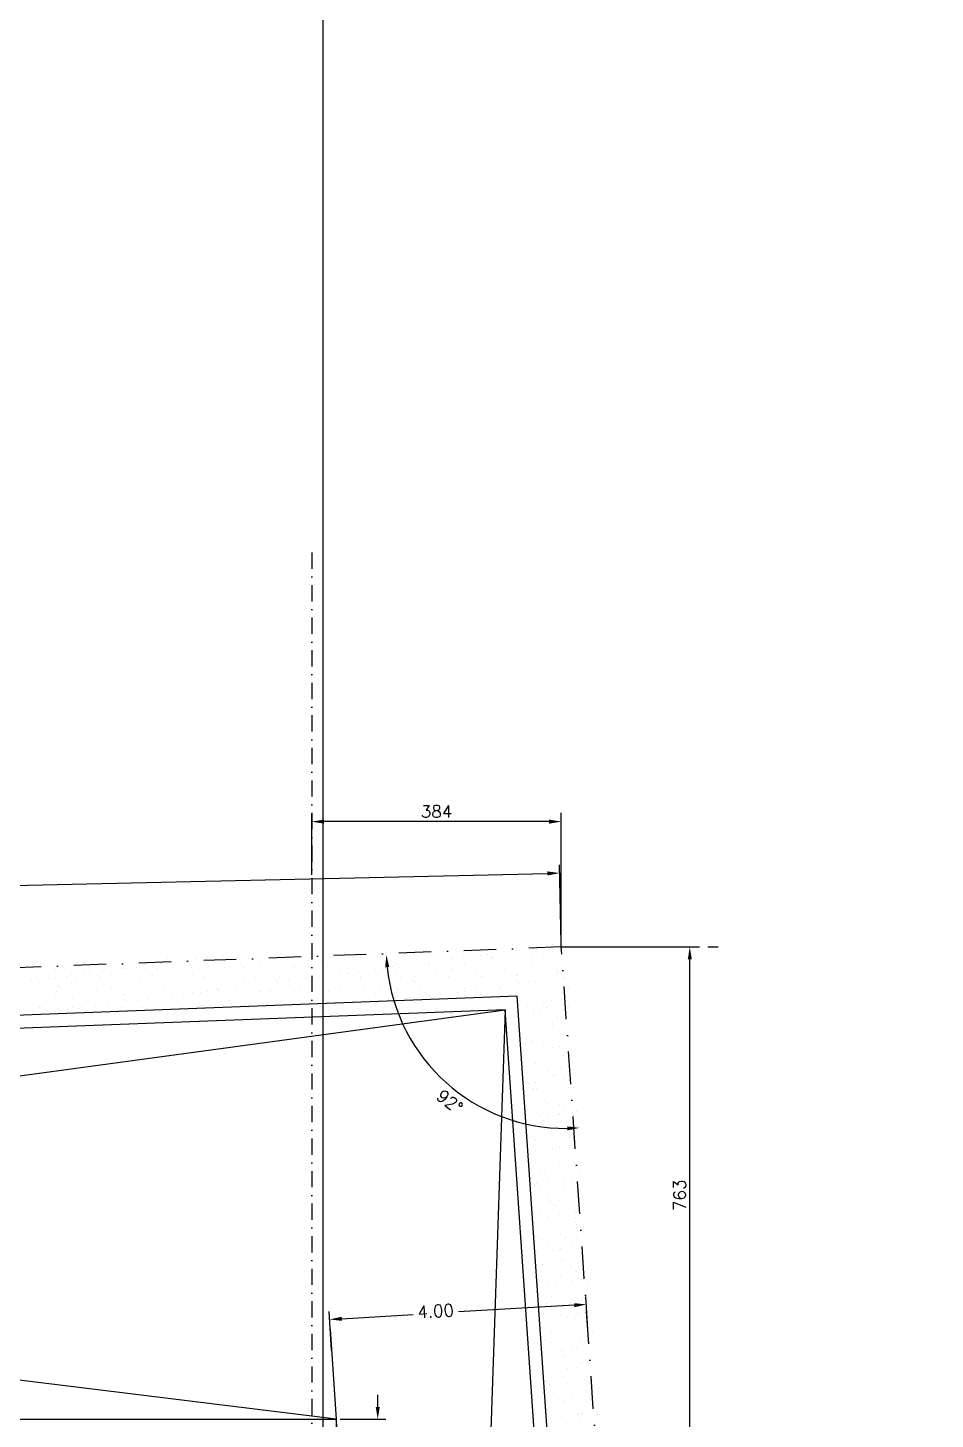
# Model space of a CAD drawing. Header units: millimetres. Extents: x 340 to 1003762, y 22 to 362022.
# Drawn here: x 646855 to 660803, y 307432 to 328807 of the extents above; entities that cross this region are included whole.
import ezdxf

# ---------------------------------------------------------------- set-up
doc = ezdxf.new("R2010")
doc.units = ezdxf.units.MM
for name, pattern in [('LSBB_P_002 - PLANTA 1° NIVEL SALA DE VENTAS$0$DASHDOT', [1, 0.5, -0.25, 0, -0.25]), ('LSBB_P_002 - PLANTA 1° NIVEL SALA DE VENTAS$0$DASHDOT2', [0.5, 0.25, -0.125, 0, -0.125]), ('LSBB_P_002 - PLANTA 1° NIVEL SALA DE VENTAS$0$HIDDEN', [0.375, 0.25, -0.125])]:
    doc.linetypes.add(name, pattern=pattern)
for name, color, linetype in [('A-DEMOLICION SV', 40, 'Continuous'), ('LSBB_P_002 - PLANTA 1° NIVEL SALA DE VENTAS$0$01', 8, 'Continuous'), ('LSBB_P_002 - PLANTA 1° NIVEL SALA DE VENTAS$0$COTAS 125', 2, 'Continuous'), ('LSBB_P_002 - PLANTA 1° NIVEL SALA DE VENTAS$0$COTAS-INT', 4, 'Continuous'), ('LSBB_P_002 - PLANTA 1° NIVEL SALA DE VENTAS$0$EJES', 8, 'LSBB_P_002 - PLANTA 1° NIVEL SALA DE VENTAS$0$DASHDOT2'), ('LSBB_P_002 - PLANTA 1° NIVEL SALA DE VENTAS$0$HATCH', 8, 'Continuous'), ('LSBB_P_002 - PLANTA 1° NIVEL SALA DE VENTAS$0$MUROS', 5, 'Continuous')]:
    doc.layers.add(name, color=color, linetype=linetype)
doc.styles.add('LSBB_P_002 - PLANTA 1° NIVEL SALA DE VENTAS$0$ROMANS', font='romans')
doc.dimstyles.new('LSBB_P_002 - PLANTA 1° NIVEL SALA DE VENTAS$0$DIMENSION-125', dxfattribs={"dimscale": 125, "dimtxt": 0.0015, "dimasz": 0.0015, "dimexe": 0.001, "dimexo": 0.0005, "dimgap": 0.0005, "dimtad": 1, "dimdec": 0, "dimlfac": 100, "dimzin": 0, "dimdsep": 46, "dimtxsty": 'LSBB_P_002 - PLANTA 1° NIVEL SALA DE VENTAS$0$ROMANS', "dimcen": 0.004, "dimclrd": 4, "dimclre": 8, "dimclrt": 3, "dimadec": 0, "dimazin": 0, "dimtfac": 1, "dimtdec": 0, "dimtix": 1, "dimtofl": 0, "dimtmove": 2, "dimatfit": 3, "dimfxl": 0, "dimtolj": 1, "dimtzin": 0, "dimarcsym": 0})

# ---------------------------------------------------------------- blocks, each defined once
blk = doc.blocks.new('*D111')
at = {"layer": 'LSBB_P_002 - PLANTA 1° NIVEL SALA DE VENTAS$0$COTAS 125', "linetype": 'Continuous', "lineweight": -2, "transparency": 16777216}
blk.add_arc((878.344, 328.766), 2.76, 185.8405, 270.4654, dxfattribs=at)
at = {"layer": 'LSBB_P_002 - PLANTA 1° NIVEL SALA DE VENTAS$0$COTAS 125', "transparency": 16777216}
for points in [[(875.567, 328.483), (875.63, 328.488), (875.586, 328.673)], [(878.365, 326.038), (878.368, 325.976), (878.554, 326.015)]]:
    blk.add_solid(points, dxfattribs=at)
at = {"layer": 'LSBB_P_002 - PLANTA 1° NIVEL SALA DE VENTAS$0$COTAS 125', "color": 2, "transparency": 16777216, "insert": (876.56, 326.419), "char_height": 0.1875, "attachment_point": 5, "rotation": 322.7631, "style": 'LSBB_P_002 - PLANTA 1° NIVEL SALA DE VENTAS$0$ROMANS'}
blk.add_mtext('\\A1;92°', dxfattribs=at)
blk = doc.blocks.new('*D70')
at = {"layer": 'LSBB_P_002 - PLANTA 1° NIVEL SALA DE VENTAS$0$COTAS 125', "color": 8, "linetype": 'Continuous', "lineweight": -2, "transparency": 16777216}
for p, q in [((878.338, 328.794), (880.375, 328.794)), ((877.858, 321.166), (880.375, 321.166))]:
    blk.add_line(p, q, dxfattribs=at)
at = {"layer": 'LSBB_P_002 - PLANTA 1° NIVEL SALA DE VENTAS$0$COTAS 125', "linetype": 'Continuous', "lineweight": -2, "transparency": 16777216}
blk.add_line((880.25, 321.353), (880.25, 328.606), dxfattribs=at)
at = {"layer": 'LSBB_P_002 - PLANTA 1° NIVEL SALA DE VENTAS$0$COTAS 125', "transparency": 16777216}
for points in [[(880.219, 328.606), (880.281, 328.606), (880.25, 328.794)], [(880.219, 321.353), (880.281, 321.353), (880.25, 321.166)]]:
    blk.add_solid(points, dxfattribs=at)
at = {"layer": 'LSBB_P_002 - PLANTA 1° NIVEL SALA DE VENTAS$0$COTAS 125', "color": 2, "transparency": 16777216, "insert": (880.094, 324.98), "char_height": 0.1875, "attachment_point": 5, "rotation": 90, "style": 'LSBB_P_002 - PLANTA 1° NIVEL SALA DE VENTAS$0$ROMANS'}
blk.add_mtext('\\A1;763', dxfattribs=at)
blk = doc.blocks.new('*D71')
at = {"layer": 'LSBB_P_002 - PLANTA 1° NIVEL SALA DE VENTAS$0$COTAS 125', "color": 8, "linetype": 'Continuous', "lineweight": -2, "transparency": 16777216}
for p, q in [((878.274, 328.856), (878.246, 330.054)), ((829.354, 327.737), (829.326, 328.934))]:
    blk.add_line(p, q, dxfattribs=at)
at = {"layer": 'LSBB_P_002 - PLANTA 1° NIVEL SALA DE VENTAS$0$COTAS 125', "linetype": 'Continuous', "lineweight": -2, "transparency": 16777216}
blk.add_line((829.517, 328.814), (878.062, 329.925), dxfattribs=at)
at = {"layer": 'LSBB_P_002 - PLANTA 1° NIVEL SALA DE VENTAS$0$COTAS 125', "transparency": 16777216}
for points in [[(878.061, 329.956), (878.063, 329.893), (878.249, 329.929)], [(829.516, 328.845), (829.517, 328.782), (829.329, 328.809)]]:
    blk.add_solid(points, dxfattribs=at)
at = {"layer": 'LSBB_P_002 - PLANTA 1° NIVEL SALA DE VENTAS$0$COTAS 125', "color": 2, "transparency": 16777216, "insert": (853.786, 329.525), "char_height": 0.1875, "attachment_point": 5, "rotation": 1.3113, "style": 'LSBB_P_002 - PLANTA 1° NIVEL SALA DE VENTAS$0$ROMANS'}
blk.add_mtext('\\A1;4893', dxfattribs=at)
blk = doc.blocks.new('*X39')
at = {"color": 0}
for p, q in [((596.607, 128.69), (596.607, 128.69)), ((597.071, 128.692), (597.071, 128.692)), ((597.594, 128.698), (597.594, 128.698)), ((598.106, 128.696), (598.106, 128.696)), ((598.646, 128.715), (598.646, 128.715)), ((599.17, 128.722), (599.17, 128.722)), ((599.681, 128.72), (599.681, 128.72)), ((599.79, 128.676), (599.79, 128.676)), ((599.953, 128.697), (599.953, 128.697)), ((600.163, 128.821), (600.163, 128.821)), ((600.221, 128.739), (600.221, 128.739)), ((600.225, 128.733), (600.225, 128.733)), ((600.329, 128.746), (600.329, 128.746)), ((600.433, 128.816), (600.433, 128.816)), ((600.47, 128.783), (600.47, 128.783)), ((600.491, 128.768), (600.491, 128.768)), ((600.745, 128.746), (600.745, 128.746)), ((600.763, 128.804), (600.763, 128.804)), ((600.785, 128.822), (600.785, 128.822)), ((600.867, 128.817), (600.867, 128.817)), ((592.818, 128.53), (592.818, 128.53)), ((593.593, 128.546), (593.593, 128.546)), ((594.385, 128.482), (594.385, 128.482)), ((594.393, 128.539), (594.393, 128.539)), ((594.43, 128.505), (594.43, 128.505)), ((594.657, 128.518), (594.657, 128.518)), ((594.714, 128.464), (594.714, 128.464)), ((594.761, 128.531), (594.761, 128.531)), ((594.861, 128.618), (594.861, 128.618)), ((594.923, 128.553), (594.923, 128.553)), ((595.195, 128.588), (595.195, 128.588)), ((595.205, 128.521), (595.205, 128.521)), ((595.238, 128.47), (595.238, 128.47)), ((595.299, 128.602), (595.299, 128.602)), ((595.462, 128.624), (595.462, 128.624)), ((595.484, 128.619), (595.484, 128.619)), ((595.733, 128.659), (595.733, 128.659)), ((595.749, 128.468), (595.749, 128.468)), ((596.006, 128.514), (596.006, 128.514)), ((596.042, 128.481), (596.042, 128.481)), ((596.106, 128.62), (596.106, 128.62)), ((596.289, 128.487), (596.289, 128.487)), ((596.531, 128.672), (596.531, 128.672)), ((596.644, 128.656), (596.644, 128.656)), ((596.729, 128.621), (596.729, 128.621)), ((596.813, 128.494), (596.813, 128.494)), ((596.818, 128.497), (596.818, 128.497)), ((597.324, 128.491), (597.324, 128.491)), ((597.352, 128.622), (597.352, 128.622)), ((597.419, 128.672), (597.419, 128.672)), ((597.618, 128.49), (597.618, 128.49)), ((597.865, 128.511), (597.865, 128.511)), ((597.975, 128.623), (597.975, 128.623)), ((598.175, 128.463), (598.175, 128.463)), ((598.219, 128.665), (598.219, 128.665)), ((598.256, 128.632), (598.256, 128.632)), ((598.338, 128.484), (598.338, 128.484)), ((598.388, 128.518), (598.388, 128.518)), ((598.43, 128.472), (598.43, 128.472)), ((598.598, 128.624), (598.598, 128.624)), ((598.61, 128.52), (598.61, 128.52)), ((598.714, 128.534), (598.714, 128.534)), ((598.876, 128.555), (598.876, 128.555)), ((598.9, 128.515), (598.9, 128.515)), ((599.031, 128.648), (599.031, 128.648)), ((599.148, 128.591), (599.148, 128.591)), ((599.22, 128.626), (599.22, 128.626)), ((599.23, 128.465), (599.23, 128.465)), ((599.252, 128.605), (599.252, 128.605)), ((599.415, 128.626), (599.415, 128.626)), ((599.44, 128.535), (599.44, 128.535)), ((599.686, 128.662), (599.686, 128.662)), ((599.832, 128.641), (599.832, 128.641)), ((599.843, 128.627), (599.843, 128.627)), ((599.868, 128.607), (599.868, 128.607)), ((599.963, 128.541), (599.963, 128.541)), ((600.466, 128.628), (600.466, 128.628)), ((600.475, 128.539), (600.475, 128.539)), ((600.644, 128.623), (600.644, 128.623)), ((592.766, 128.361), (592.766, 128.361)), ((592.77, 128.269), (592.77, 128.269)), ((592.85, 128.307), (592.85, 128.307)), ((592.992, 128.37), (592.992, 128.37)), ((593.042, 128.305), (593.042, 128.305)), ((593.139, 128.44), (593.139, 128.44)), ((593.146, 128.319), (593.146, 128.319)), ((593.308, 128.34), (593.308, 128.34)), ((593.389, 128.362), (593.389, 128.362)), ((593.473, 128.308), (593.473, 128.308)), ((593.58, 128.376), (593.58, 128.376)), ((593.662, 128.447), (593.662, 128.447)), ((593.684, 128.39), (593.684, 128.39)), ((593.792, 128.363), (593.792, 128.363)), ((593.829, 128.33), (593.829, 128.33)), ((593.847, 128.411), (593.847, 128.411)), ((593.933, 128.259), (593.933, 128.259)), ((594.011, 128.363), (594.011, 128.363)), ((594.096, 128.309), (594.096, 128.309)), ((594.118, 128.447), (594.118, 128.447)), ((594.174, 128.444), (594.174, 128.444)), ((594.222, 128.46), (594.222, 128.46)), ((594.456, 128.266), (594.456, 128.266)), ((594.604, 128.346), (594.604, 128.346)), ((594.634, 128.364), (594.634, 128.364)), ((594.719, 128.31), (594.719, 128.31)), ((594.968, 128.263), (594.968, 128.263)), ((595.257, 128.365), (595.257, 128.365)), ((595.341, 128.311), (595.341, 128.311)), ((595.404, 128.339), (595.404, 128.339)), ((595.441, 128.305), (595.441, 128.305)), ((595.508, 128.283), (595.508, 128.283)), ((595.88, 128.366), (595.88, 128.366)), ((595.964, 128.313), (595.964, 128.313)), ((596.032, 128.289), (596.032, 128.289)), ((596.216, 128.321), (596.216, 128.321)), ((596.503, 128.367), (596.503, 128.367)), ((596.543, 128.287), (596.543, 128.287)), ((596.56, 128.25), (596.56, 128.25)), ((596.587, 128.314), (596.587, 128.314)), ((596.723, 128.272), (596.723, 128.272)), ((596.994, 128.308), (596.994, 128.308)), ((597.017, 128.314), (597.017, 128.314)), ((597.054, 128.28), (597.054, 128.28)), ((597.083, 128.306), (597.083, 128.306)), ((597.099, 128.321), (597.099, 128.321)), ((597.126, 128.368), (597.126, 128.368)), ((597.21, 128.315), (597.21, 128.315)), ((597.261, 128.343), (597.261, 128.343)), ((597.533, 128.378), (597.533, 128.378)), ((597.607, 128.313), (597.607, 128.313)), ((597.637, 128.392), (597.637, 128.392)), ((597.655, 128.456), (597.655, 128.456)), ((597.748, 128.37), (597.748, 128.37)), ((597.8, 128.413), (597.8, 128.413)), ((597.829, 128.297), (597.829, 128.297)), ((597.833, 128.316), (597.833, 128.316)), ((598.071, 128.449), (598.071, 128.449)), ((598.118, 128.311), (598.118, 128.311)), ((598.371, 128.371), (598.371, 128.371)), ((598.456, 128.317), (598.456, 128.317)), ((598.629, 128.29), (598.629, 128.29)), ((598.659, 128.33), (598.659, 128.33)), ((598.666, 128.256), (598.666, 128.256)), ((598.994, 128.372), (598.994, 128.372)), ((599.078, 128.318), (599.078, 128.318)), ((599.182, 128.337), (599.182, 128.337)), ((599.267, 128.431), (599.267, 128.431)), ((599.441, 128.272), (599.441, 128.272)), ((599.617, 128.373), (599.617, 128.373)), ((599.694, 128.334), (599.694, 128.334)), ((599.701, 128.319), (599.701, 128.319)), ((600.042, 128.448), (600.042, 128.448)), ((600.234, 128.354), (600.234, 128.354)), ((600.24, 128.374), (600.24, 128.374)), ((600.241, 128.265), (600.241, 128.265)), ((600.324, 128.32), (600.324, 128.32)), ((600.513, 128.253), (600.513, 128.253)), ((600.676, 128.274), (600.676, 128.274)), ((600.757, 128.36), (600.757, 128.36)), ((600.843, 128.441), (600.843, 128.441)), ((600.863, 128.375), (600.863, 128.375)), ((600.88, 128.407), (600.88, 128.407)), ((600.947, 128.322), (600.947, 128.322)), ((600.947, 128.31), (600.947, 128.31)), ((592.881, 128.242), (592.881, 128.242)), ((593.151, 128.054), (593.151, 128.054)), ((593.154, 128.113), (593.154, 128.113)), ((593.191, 128.188), (593.191, 128.188)), ((593.228, 128.154), (593.228, 128.154)), ((593.392, 128.24), (593.392, 128.24)), ((593.675, 128.061), (593.675, 128.061)), ((593.777, 128.115), (593.777, 128.115)), ((594.003, 128.17), (594.003, 128.17)), ((594.186, 128.059), (594.186, 128.059)), ((594.399, 128.116), (594.399, 128.116)), ((594.727, 128.078), (594.727, 128.078)), ((594.803, 128.163), (594.803, 128.163)), ((594.84, 128.129), (594.84, 128.129)), ((594.945, 128.038), (594.945, 128.038)), ((595.022, 128.117), (595.022, 128.117)), ((595.108, 128.059), (595.108, 128.059)), ((595.25, 128.085), (595.25, 128.085)), ((595.379, 128.095), (595.379, 128.095)), ((595.484, 128.109), (595.484, 128.109)), ((595.615, 128.146), (595.615, 128.146)), ((595.645, 128.118), (595.645, 128.118)), ((595.646, 128.13), (595.646, 128.13)), ((595.762, 128.082), (595.762, 128.082)), ((595.918, 128.166), (595.918, 128.166)), ((596.022, 128.179), (596.022, 128.179)), ((596.184, 128.201), (596.184, 128.201)), ((596.268, 128.119), (596.268, 128.119)), ((596.302, 128.102), (596.302, 128.102)), ((596.415, 128.139), (596.415, 128.139)), ((596.452, 128.105), (596.452, 128.105)), ((596.456, 128.237), (596.456, 128.237)), ((596.825, 128.109), (596.825, 128.109)), ((596.891, 128.12), (596.891, 128.12)), ((597.228, 128.121), (597.228, 128.121)), ((597.337, 128.106), (597.337, 128.106)), ((597.514, 128.121), (597.514, 128.121)), ((597.877, 128.126), (597.877, 128.126)), ((598.028, 128.114), (598.028, 128.114)), ((598.065, 128.08), (598.065, 128.08)), ((598.136, 128.122), (598.136, 128.122)), ((598.401, 128.132), (598.401, 128.132)), ((598.759, 128.124), (598.759, 128.124)), ((598.84, 128.096), (598.84, 128.096)), ((598.898, 128.04), (598.898, 128.04)), ((598.912, 128.13), (598.912, 128.13)), ((599.061, 128.062), (599.061, 128.062)), ((599.332, 128.097), (599.332, 128.097)), ((599.382, 128.125), (599.382, 128.125)), ((599.436, 128.111), (599.436, 128.111)), ((599.453, 128.149), (599.453, 128.149)), ((599.599, 128.133), (599.599, 128.133)), ((599.64, 128.09), (599.64, 128.09)), ((599.677, 128.056), (599.677, 128.056)), ((599.871, 128.168), (599.871, 128.168)), ((599.975, 128.182), (599.975, 128.182)), ((599.976, 128.156), (599.976, 128.156)), ((600.005, 128.126), (600.005, 128.126)), ((600.137, 128.203), (600.137, 128.203)), ((600.278, 128.231), (600.278, 128.231)), ((600.409, 128.239), (600.409, 128.239)), ((600.452, 128.072), (600.452, 128.072)), ((600.488, 128.153), (600.488, 128.153)), ((600.628, 128.127), (600.628, 128.127)), ((601.028, 128.173), (601.028, 128.173)), ((592.893, 127.857), (592.893, 127.857)), ((592.927, 127.86), (592.927, 127.86)), ((593.33, 127.825), (593.33, 127.825)), ((593.402, 127.995), (593.402, 127.995)), ((593.405, 127.854), (593.405, 127.854)), ((593.493, 127.846), (593.493, 127.846)), ((593.55, 127.861), (593.55, 127.861)), ((593.764, 127.882), (593.764, 127.882)), ((593.868, 127.896), (593.868, 127.896)), ((593.945, 127.874), (593.945, 127.874)), ((594.031, 127.917), (594.031, 127.917)), ((594.173, 127.862), (594.173, 127.862)), ((594.202, 127.988), (594.202, 127.988)), ((594.239, 127.954), (594.239, 127.954)), ((594.303, 127.953), (594.303, 127.953)), ((594.407, 127.967), (594.407, 127.967)), ((594.469, 127.88), (594.469, 127.88)), ((594.569, 127.988), (594.569, 127.988)), ((594.796, 127.863), (594.796, 127.863)), ((594.841, 128.024), (594.841, 128.024)), ((594.98, 127.878), (594.98, 127.878)), ((595.014, 127.97), (595.014, 127.97)), ((595.419, 127.864), (595.419, 127.864)), ((595.521, 127.897), (595.521, 127.897)), ((595.814, 127.963), (595.814, 127.963)), ((595.851, 127.929), (595.851, 127.929)), ((596.044, 127.904), (596.044, 127.904)), ((596.556, 127.902), (596.556, 127.902)), ((596.626, 127.945), (596.626, 127.945)), ((597.096, 127.921), (597.096, 127.921)), ((597.427, 127.939), (597.427, 127.939)), ((598.36, 127.969), (598.36, 127.969)), ((598.522, 127.991), (598.522, 127.991)), ((598.794, 128.027), (598.794, 128.027)), ((600.401, 127.873), (600.401, 127.873)), ((600.651, 127.889), (600.651, 127.889)), ((600.688, 127.856), (600.688, 127.856)), ((600.77, 127.975), (600.77, 127.975)), ((601.024, 127.874), (601.024, 127.874)), ((592.792, 127.754), (592.792, 127.754)), ((592.8, 127.819), (592.8, 127.819)), ((592.954, 127.776), (592.954, 127.776)), ((593.012, 127.806), (593.012, 127.806)), ((593.226, 127.811), (593.226, 127.811)), ((593.601, 127.812), (593.601, 127.812)), ((593.634, 127.807), (593.634, 127.807)), ((594.257, 127.808), (594.257, 127.808)), ((600.322, 127.71), (600.322, 127.71)), ((600.486, 127.82), (600.486, 127.82)), ((600.5, 127.768), (600.5, 127.768)), ((600.593, 127.746), (600.593, 127.746)), ((600.698, 127.759), (600.698, 127.759)), ((600.789, 127.626), (600.789, 127.626)), ((600.86, 127.781), (600.86, 127.781)), ((600.862, 127.696), (600.862, 127.696)), ((601.04, 127.788), (601.04, 127.788)), ((600.783, 127.59), (600.783, 127.59)), ((601.053, 127.402), (601.053, 127.402)), ((601.061, 127.514), (601.061, 127.514)), ((600.344, 127.195), (600.344, 127.195)), ((600.46, 127.338), (600.46, 127.338)), ((600.497, 127.305), (600.497, 127.305)), ((600.506, 127.216), (600.506, 127.216)), ((600.513, 127.383), (600.513, 127.383)), ((600.563, 127.373), (600.563, 127.373)), ((600.647, 127.319), (600.647, 127.319)), ((600.778, 127.252), (600.778, 127.252)), ((600.795, 127.204), (600.795, 127.204)), ((600.882, 127.266), (600.882, 127.266)), ((601.045, 127.287), (601.045, 127.287)), ((600.328, 127.124), (600.328, 127.124)), ((600.526, 126.997), (600.526, 126.997)), ((600.671, 127.145), (600.671, 127.145)), ((600.951, 127.125), (600.951, 127.125)), ((601.066, 127.017), (601.066, 127.017)), ((600.724, 126.872), (600.724, 126.872)), ((600.808, 126.819), (600.808, 126.819)), ((600.809, 126.818), (600.809, 126.818)), ((600.87, 126.963), (600.87, 126.963)), ((600.907, 126.929), (600.907, 126.929)), ((600.962, 126.759), (600.962, 126.759)), ((601.066, 126.772), (601.066, 126.772)), ((601.081, 126.769), (601.081, 126.769)), ((600.424, 126.688), (600.424, 126.688)), ((600.48, 126.594), (600.48, 126.594)), ((600.489, 126.623), (600.489, 126.623)), ((600.528, 126.701), (600.528, 126.701)), ((600.538, 126.612), (600.538, 126.612)), ((600.691, 126.723), (600.691, 126.723)), ((601.078, 126.631), (601.078, 126.631)), ((601.112, 126.625), (601.112, 126.625)), ((600.679, 126.412), (600.679, 126.412)), ((600.716, 126.378), (600.716, 126.378)), ((600.82, 126.434), (600.82, 126.434)), ((600.886, 126.371), (600.886, 126.371)), ((600.551, 126.227), (600.551, 126.227)), ((600.608, 126.194), (600.608, 126.194)), ((600.651, 126.123), (600.651, 126.123)), ((600.712, 126.208), (600.712, 126.208)), ((600.875, 126.229), (600.875, 126.229)), ((600.89, 126.218), (600.89, 126.218)), ((600.97, 126.317), (600.97, 126.317)), ((601.091, 126.246), (601.091, 126.246)), ((601.147, 126.265), (601.147, 126.265)), ((600.833, 126.048), (600.833, 126.048)), ((601.089, 126.036), (601.089, 126.036)), ((601.125, 126.002), (601.125, 126.002)), ((600.425, 125.869), (600.425, 125.869)), ((600.487, 125.86), (600.487, 125.86)), ((600.509, 125.815), (600.509, 125.815)), ((600.524, 125.827), (600.524, 125.827)), ((600.563, 125.841), (600.563, 125.841)), ((600.793, 125.701), (600.793, 125.701)), ((600.897, 125.714), (600.897, 125.714)), ((601.047, 125.87), (601.047, 125.87)), ((601.059, 125.736), (601.059, 125.736)), ((601.103, 125.861), (601.103, 125.861)), ((601.132, 125.816), (601.132, 125.816)), ((600.521, 125.665), (600.521, 125.665)), ((600.698, 125.667), (600.698, 125.667)), ((600.812, 125.622), (600.812, 125.622)), ((600.846, 125.663), (600.846, 125.663)), ((600.897, 125.485), (600.897, 125.485)), ((601.116, 125.475), (601.116, 125.475)), ((600.576, 125.456), (600.576, 125.456)), ((600.586, 125.368), (600.586, 125.368)), ((600.67, 125.314), (600.67, 125.314)), ((600.858, 125.277), (600.858, 125.277)), ((600.934, 125.451), (600.934, 125.451)), ((601.108, 125.292), (601.108, 125.292)), ((601.209, 125.369), (601.209, 125.369)), ((600.507, 125.116), (600.507, 125.116)), ((600.543, 125.15), (600.543, 125.15)), ((600.588, 125.071), (600.588, 125.071)), ((600.705, 125.171), (600.705, 125.171)), ((600.974, 125.121), (600.974, 125.121)), ((600.977, 125.207), (600.977, 125.207)), ((601.081, 125.221), (601.081, 125.221)), ((601.129, 125.09), (601.129, 125.09)), ((600.706, 124.934), (600.706, 124.934)), ((600.743, 124.9), (600.743, 124.9)), ((600.748, 124.867), (600.748, 124.867)), ((600.871, 124.892), (600.871, 124.892)), ((600.513, 124.619), (600.513, 124.619)), ((600.601, 124.685), (600.601, 124.685)), ((600.623, 124.643), (600.623, 124.643)), ((600.727, 124.656), (600.727, 124.656)), ((600.832, 124.814), (600.832, 124.814)), ((600.89, 124.678), (600.89, 124.678)), ((600.917, 124.74), (600.917, 124.74)), ((601.136, 124.62), (601.136, 124.62)), ((601.141, 124.705), (601.141, 124.705)), ((601.161, 124.713), (601.161, 124.713)), ((601.266, 124.727), (601.266, 124.727)), ((600.883, 124.507), (600.883, 124.507)), ((601.116, 124.558), (601.116, 124.558)), ((601.153, 124.524), (601.153, 124.524)), ((600.515, 124.382), (600.515, 124.382)), ((600.552, 124.349), (600.552, 124.349)), ((600.614, 124.3), (600.614, 124.3)), ((600.726, 124.189), (600.726, 124.189)), ((600.909, 124.366), (600.909, 124.366)), ((600.993, 124.313), (600.993, 124.313)), ((601.154, 124.319), (601.154, 124.319)), ((600.536, 124.113), (600.536, 124.113)), ((600.674, 124.118), (600.674, 124.118)), ((600.807, 124.149), (600.807, 124.149)), ((600.896, 124.121), (600.896, 124.121)), ((600.912, 124.163), (600.912, 124.163)), ((600.925, 124.007), (600.925, 124.007)), ((601.074, 124.184), (601.074, 124.184)), ((601.297, 124.119), (601.297, 124.119)), ((600.626, 123.914), (600.626, 123.914)), ((600.962, 123.973), (600.962, 123.973)), ((601.071, 123.866), (601.071, 123.866)), ((601.136, 123.814), (601.136, 123.814)), ((601.155, 123.812), (601.155, 123.812)), ((601.166, 123.934), (601.166, 123.934)), ((600.558, 123.598), (600.558, 123.598)), ((600.72, 123.62), (600.72, 123.62)), ((600.836, 123.617), (600.836, 123.617)), ((600.909, 123.736), (600.909, 123.736)), ((600.992, 123.655), (600.992, 123.655)), ((601.096, 123.669), (601.096, 123.669)), ((601.179, 123.549), (601.179, 123.549)), ((601.259, 123.691), (601.259, 123.691)), ((601.335, 123.631), (601.335, 123.631)), ((600.609, 123.364), (600.609, 123.364)), ((600.639, 123.529), (600.639, 123.529)), ((600.733, 123.456), (600.733, 123.456)), ((600.77, 123.422), (600.77, 123.422)), ((600.921, 123.351), (600.921, 123.351)), ((601.232, 123.365), (601.232, 123.365)), ((600.651, 123.144), (600.651, 123.144)), ((600.694, 123.31), (600.694, 123.31)), ((600.905, 123.126), (600.905, 123.126)), ((600.944, 123.262), (600.944, 123.262)), ((601.176, 123.162), (601.176, 123.162)), ((601.192, 123.163), (601.192, 123.163)), ((601.28, 123.176), (601.28, 123.176)), ((601.316, 123.311), (601.316, 123.311)), ((600.638, 123.091), (600.638, 123.091)), ((600.742, 123.105), (600.742, 123.105)), ((600.934, 122.965), (600.934, 122.965)), ((600.997, 123.117), (600.997, 123.117)), ((601.143, 123.08), (601.143, 123.08)), ((601.18, 123.046), (601.18, 123.046)), ((600.664, 122.758), (600.664, 122.758)), ((600.753, 122.711), (600.753, 122.711)), ((600.771, 122.863), (600.771, 122.863)), ((600.855, 122.809), (600.855, 122.809)), ((601.204, 122.778), (601.204, 122.778)), ((601.354, 122.887), (601.354, 122.887)), ((601.394, 122.864), (601.394, 122.864)), ((600.822, 122.597), (600.822, 122.597)), ((600.926, 122.611), (600.926, 122.611)), ((600.946, 122.58), (600.946, 122.58)), ((600.952, 122.529), (600.952, 122.529)), ((600.989, 122.495), (600.989, 122.495)), ((601.089, 122.633), (601.089, 122.633)), ((601.159, 122.616), (601.159, 122.616)), ((601.361, 122.668), (601.361, 122.668)), ((600.677, 122.373), (600.677, 122.373)), ((600.932, 122.362), (600.932, 122.362)), ((601.017, 122.308), (601.017, 122.308)), ((601.163, 122.336), (601.163, 122.336)), ((601.217, 122.392), (601.217, 122.392)), ((600.697, 122.114), (600.697, 122.114)), ((600.735, 122.068), (600.735, 122.068)), ((600.959, 122.195), (600.959, 122.195)), ((601.007, 122.104), (601.007, 122.104)), ((601.111, 122.118), (601.111, 122.118)), ((601.273, 122.139), (601.273, 122.139)), ((601.32, 122.115), (601.32, 122.115)), ((601.362, 122.153), (601.362, 122.153)), ((601.399, 122.119), (601.399, 122.119)), ((600.689, 121.988), (600.689, 121.988)), ((600.761, 121.978), (600.761, 121.978)), ((600.798, 121.944), (600.798, 121.944)), ((601.094, 121.861), (601.094, 121.861)), ((601.229, 122.007), (601.229, 122.007)), ((600.972, 121.809), (600.972, 121.809)), ((600.972, 121.784), (600.972, 121.784)), ((601.178, 121.807), (601.178, 121.807)), ((601.295, 121.624), (601.295, 121.624)), ((601.458, 121.645), (601.458, 121.645)), ((600.702, 121.602), (600.702, 121.602)), ((600.757, 121.553), (600.757, 121.553)), ((600.859, 121.613), (600.859, 121.613)), ((600.919, 121.575), (600.919, 121.575)), ((601.171, 121.602), (601.171, 121.602)), ((601.191, 121.61), (601.191, 121.61)), ((601.207, 121.568), (601.207, 121.568)), ((601.242, 121.622), (601.242, 121.622)), ((601.482, 121.614), (601.482, 121.614))]:
    blk.add_line(p, q, dxfattribs=at)
blk = doc.blocks.new('*D93')
at = {"layer": 'LSBB_P_002 - PLANTA 1° NIVEL SALA DE VENTAS$0$COTAS 125', "linetype": 'Continuous', "lineweight": -2, "transparency": 16777216}
for p, q in [((875.453, 321.728), (875.453, 321.916)), ((875.453, 320.978), (875.453, 320.791))]:
    blk.add_line(p, q, dxfattribs=at)
at = {"layer": 'LSBB_P_002 - PLANTA 1° NIVEL SALA DE VENTAS$0$COTAS 125', "color": 8, "linetype": 'Continuous', "lineweight": -2, "transparency": 16777216}
for p, q in [((874.877, 321.541), (875.578, 321.541)), ((874.877, 321.166), (875.578, 321.166))]:
    blk.add_line(p, q, dxfattribs=at)
at = {"layer": 'LSBB_P_002 - PLANTA 1° NIVEL SALA DE VENTAS$0$COTAS 125', "transparency": 16777216}
for points in [[(875.422, 321.728), (875.485, 321.728), (875.453, 321.541)], [(875.422, 320.978), (875.485, 320.978), (875.453, 321.166)]]:
    blk.add_solid(points, dxfattribs=at)
at = {"layer": 'LSBB_P_002 - PLANTA 1° NIVEL SALA DE VENTAS$0$COTAS 125', "color": 2, "transparency": 16777216, "insert": (875.453, 320.332), "char_height": 0.1875, "attachment_point": 5, "rotation": 90, "style": 'LSBB_P_002 - PLANTA 1° NIVEL SALA DE VENTAS$0$ROMANS'}
blk.add_mtext('\\A1;38', dxfattribs=at)
blk = doc.blocks.new('*D94')
at = {"layer": 'LSBB_P_002 - PLANTA 1° NIVEL SALA DE VENTAS$0$COTAS 125', "color": 8, "linetype": 'Continuous', "lineweight": -2, "transparency": 16777216}
for p, q in [((878.689, 322.829), (878.654, 323.427)), ((874.742, 322.599), (874.707, 323.196))]:
    blk.add_line(p, q, dxfattribs=at)
at = {"layer": 'LSBB_P_002 - PLANTA 1° NIVEL SALA DE VENTAS$0$COTAS 125', "linetype": 'Continuous', "lineweight": -2, "transparency": 16777216}
for p, q in [((878.475, 323.291), (876.692, 323.187)), ((874.901, 323.082), (875.997, 323.146))]:
    blk.add_line(p, q, dxfattribs=at)
at = {"layer": 'LSBB_P_002 - PLANTA 1° NIVEL SALA DE VENTAS$0$COTAS 125', "transparency": 16777216}
for points in [[(878.473, 323.322), (878.476, 323.26), (878.662, 323.302)], [(874.9, 323.114), (874.903, 323.051), (874.714, 323.072)]]:
    blk.add_solid(points, dxfattribs=at)
at = {"layer": 'LSBB_P_002 - PLANTA 1° NIVEL SALA DE VENTAS$0$COTAS 125', "color": 2, "transparency": 16777216, "insert": (876.343, 323.2), "char_height": 0.1875, "attachment_point": 5, "rotation": 3.3375, "style": 'LSBB_P_002 - PLANTA 1° NIVEL SALA DE VENTAS$0$ROMANS'}
blk.add_mtext('\\A1;4.00', dxfattribs=at)
blk = doc.blocks.new('*D95')
at = {"layer": 'LSBB_P_002 - PLANTA 1° NIVEL SALA DE VENTAS$0$COTAS 125', "color": 8, "linetype": 'Continuous', "lineweight": -2, "transparency": 16777216}
for p, q in [((874.439, 329.904), (874.439, 330.845)), ((878.275, 328.922), (878.275, 330.845))]:
    blk.add_line(p, q, dxfattribs=at)
at = {"layer": 'LSBB_P_002 - PLANTA 1° NIVEL SALA DE VENTAS$0$COTAS 125', "linetype": 'Continuous', "lineweight": -2, "transparency": 16777216}
blk.add_line((878.088, 330.72), (874.627, 330.72), dxfattribs=at)
at = {"layer": 'LSBB_P_002 - PLANTA 1° NIVEL SALA DE VENTAS$0$COTAS 125', "transparency": 16777216}
for points in [[(874.627, 330.751), (874.627, 330.689), (874.439, 330.72)], [(878.088, 330.751), (878.088, 330.689), (878.275, 330.72)]]:
    blk.add_solid(points, dxfattribs=at)
at = {"layer": 'LSBB_P_002 - PLANTA 1° NIVEL SALA DE VENTAS$0$COTAS 125', "color": 2, "transparency": 16777216, "insert": (876.357, 330.876), "char_height": 0.1875, "attachment_point": 5, "style": 'LSBB_P_002 - PLANTA 1° NIVEL SALA DE VENTAS$0$ROMANS'}
blk.add_mtext('\\A1;384', dxfattribs=at)
blk = doc.blocks.new('LSBB_P_002 - PLANTA 1° NIVEL SALA DE VENTAS', base_point=(223.57, 14.22))
at = {"color": 1}
blk.add_line((874.614, 304.584), (874.614, 354.31), dxfattribs=at)
at = {"layer": 'LSBB_P_002 - PLANTA 1° NIVEL SALA DE VENTAS$0$01'}
for p, q in [((831.139, 321.541), (877.41, 327.83)), ((874.814, 321.541), (832.539, 326.747)), ((874.723, 322.922), (874.814, 321.541)), ((882.665, 252.001), (874.814, 321.541))]:
    blk.add_line(p, q, dxfattribs=at)
at = {"layer": 'LSBB_P_002 - PLANTA 1° NIVEL SALA DE VENTAS$0$COTAS-INT', "color": 8, "linetype": 'LSBB_P_002 - PLANTA 1° NIVEL SALA DE VENTAS$0$HIDDEN'}
for q in [(878.275, 330.854), (880.684, 328.794)]:
    blk.add_line((878.275, 328.794), q, dxfattribs=at)
at = {"layer": 'LSBB_P_002 - PLANTA 1° NIVEL SALA DE VENTAS$0$COTAS-INT', "color": 8}
blk.add_line((877.41, 327.83), (874.814, 251.791), dxfattribs=at)
at = {"layer": 'LSBB_P_002 - PLANTA 1° NIVEL SALA DE VENTAS$0$EJES'}
blk.add_line((874.439, 334.854), (874.439, 242.519), dxfattribs=at)
at = {"layer": 'LSBB_P_002 - PLANTA 1° NIVEL SALA DE VENTAS$0$MUROS', "color": 9}
for p, q in [((877.596, 328.037), (853.734, 327.129)), ((880.564, 285.206), (877.596, 328.037)), ((877.41, 327.83), (853.742, 326.93)), ((880.276, 286.469), (877.41, 327.83))]:
    blk.add_line(p, q, dxfattribs=at)
at = {"layer": 'LSBB_P_002 - PLANTA 1° NIVEL SALA DE VENTAS$0$MUROS', "color": 5}
blk.add_line((824.874, 321.541), (874.814, 321.541), dxfattribs=at)
at = {"layer": 'LSBB_P_002 - PLANTA 1° NIVEL SALA DE VENTAS$0$MUROS'}
blk.add_line((874.814, 321.541), (874.814, 291.482), dxfattribs=at)
at = {"layer": 'LSBB_P_002 - PLANTA 1° NIVEL SALA DE VENTAS$0$MUROS', "color": 1, "linetype": 'LSBB_P_002 - PLANTA 1° NIVEL SALA DE VENTAS$0$DASHDOT'}
blk.add_lwpolyline([(874.814, 246.014), (884.022, 245.874), (878.275, 328.794), (853.72, 327.859), (829.355, 327.674), (828.944, 342.588)], dxfattribs=at)
at = {"layer": 'LSBB_P_002 - PLANTA 1° NIVEL SALA DE VENTAS$0$HATCH'}
blk.add_blockref('*X39', (277.354, 200.004), dxfattribs=at)
at = {"layer": 'LSBB_P_002 - PLANTA 1° NIVEL SALA DE VENTAS$0$COTAS 125', "color": 2}
dim = blk.add_linear_dim(base=(874.439, 330.72), p1=(878.275, 328.859), p2=(874.439, 329.842), dimstyle='LSBB_P_002 - PLANTA 1° NIVEL SALA DE VENTAS$0$DIMENSION-125', override={"dimclrd": 256, "dimclrt": 2, "dimfxl": 0.005}, dxfattribs=at)
dim.commit()
dim.dimension.update_dxf_attribs({"geometry": '*D95', "text_midpoint": (876.357, 330.876)})
dim = blk.add_aligned_dim(p1=(829.355, 327.674), p2=(878.275, 328.794), distance=1.135, dimstyle='LSBB_P_002 - PLANTA 1° NIVEL SALA DE VENTAS$0$DIMENSION-125', override={"dimclrd": 256, "dimclrt": 2, "dimfxl": 0.005}, dxfattribs=at)
dim.commit()
dim.dimension.update_dxf_attribs({"geometry": '*D71', "text_midpoint": (853.786, 329.525)})
dim = blk.add_angular_dim_2l(base=(876.023, 327.274), line1=((878.344, 328.766), (853.719, 327.929)), line2=((879.541, 313.058), (878.344, 328.766)), dimstyle='LSBB_P_002 - PLANTA 1° NIVEL SALA DE VENTAS$0$DIMENSION-125', override={"dimclrd": 256, "dimclrt": 2, "dimfxl": 0.005}, dxfattribs=at)
dim.commit()
dim.dimension.update_dxf_attribs({"geometry": '*D111', "text_midpoint": (876.56, 326.419), "dimtype": 130})
dim = blk.add_linear_dim(base=(880.25, 328.794), p1=(877.796, 321.166), p2=(878.275, 328.794), angle=90, dimstyle='LSBB_P_002 - PLANTA 1° NIVEL SALA DE VENTAS$0$DIMENSION-125', override={"dimclrd": 256, "dimclrt": 2, "dimfxl": 0.005}, dxfattribs=at)
dim.commit()
dim.dimension.update_dxf_attribs({"geometry": '*D70', "text_midpoint": (880.094, 324.98)})
dim = blk.add_linear_dim(base=(878.662, 323.302), p1=(874.745, 322.537), p2=(878.693, 322.767), angle=3.3375, text='4.00', dimstyle='LSBB_P_002 - PLANTA 1° NIVEL SALA DE VENTAS$0$DIMENSION-125', override={"dimclrd": 256, "dimclrt": 2, "dimfxl": 0.005}, dxfattribs=at)
dim.commit()
dim.dimension.update_dxf_attribs({"geometry": '*D94', "text_midpoint": (876.343, 323.2), "dimtype": 129})
dim = blk.add_linear_dim(base=(875.45345607, 321.16564692), p1=(874.81448052, 321.54064693), p2=(874.81448052, 321.16564692), angle=90, dimstyle='LSBB_P_002 - PLANTA 1° NIVEL SALA DE VENTAS$0$DIMENSION-125', override={"dimclrd": 256, "dimclrt": 2, "dimfxl": 0.005}, dxfattribs=at)
dim.commit()
dim.dimension.update_dxf_attribs({"geometry": '*D93', "text_midpoint": (875.45345607, 320.33231359), "dimtype": 128})

msp = doc.modelspace()

# ---------------------------------------------------------------- block references
at = {"layer": 'A-DEMOLICION SV', "xscale": 1000, "yscale": 1000, "zscale": 1000}
msp.add_blockref('LSBB_P_002 - PLANTA 1° NIVEL SALA DE VENTAS', (351, 112), dxfattribs=at)

doc.saveas('drawing.dxf')
